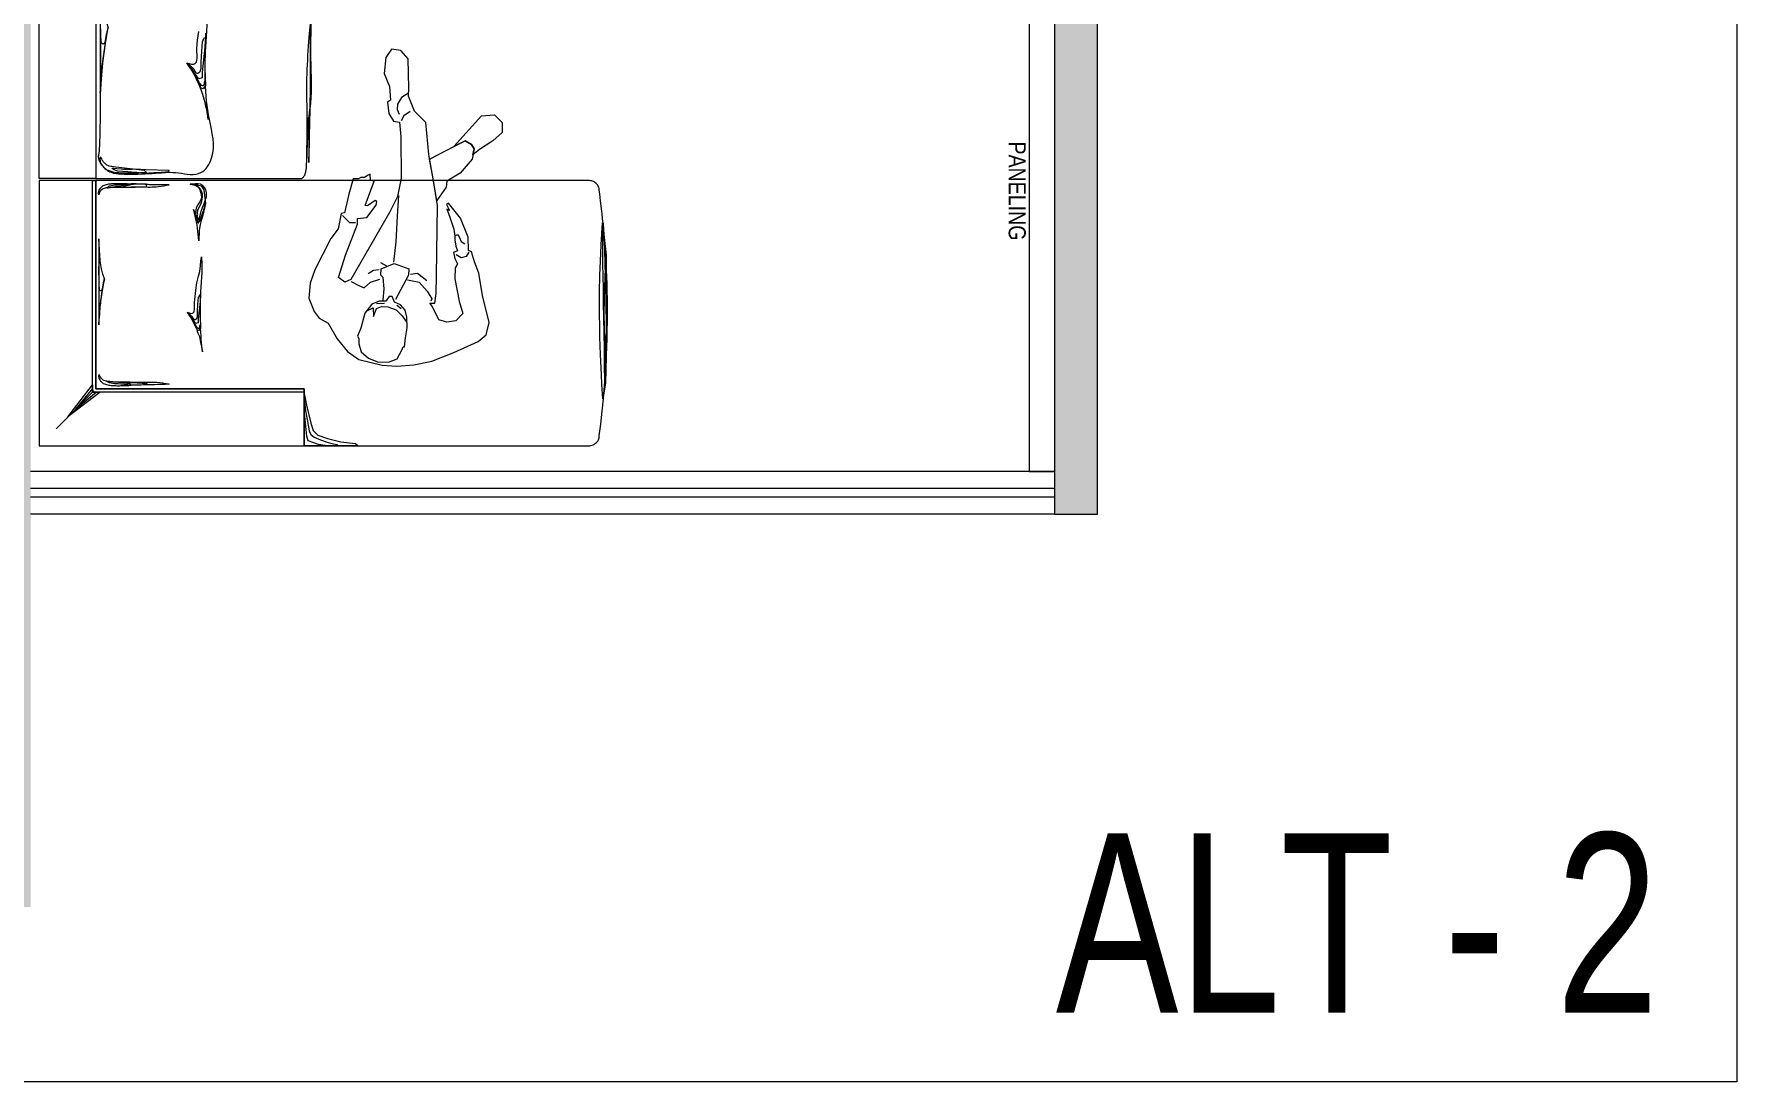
# Model space of a CAD drawing. Header units: inches. Extents: x 5190 to 13977, y 21300 to 43633.
# Drawn here: x 8111 to 8310.5, y 21678 to 21800.7 of the extents above; entities that cross this region are included whole.
import ezdxf

# ---------------------------------------------------------------- set-up
doc = ezdxf.new("R2010")
doc.units = ezdxf.units.IN
doc.header["$LTSCALE"] = 3
doc.header["$MEASUREMENT"] = 0
doc.set_wipeout_variables(frame=1)
for name, color, linetype, lineweight in [('A_FURNITURE', 251, 'Continuous', 9), ('A_TEXT', 7, 'Continuous', 18), ('A_WALL HATCH', 8, 'Continuous', 15), ('GLINE', 7, 'Continuous', 20), ('tex', 7, 'Continuous', 20)]:
    doc.layers.add(name, color=color, linetype=linetype, lineweight=lineweight)
doc.styles.add('ARIAL', font='ARIALN.TTF')
doc.styles.add('style1', font='swisscl.ttf', dxfattribs={"height": 4})

# ---------------------------------------------------------------- blocks, each defined once
blk = doc.blocks.new('segv')
at = {"layer": 'A_FURNITURE', "linetype": 'Continuous', "lineweight": 15}
blk.add_line((6756.4, 21999.04), (6751.97, 21994.6), dxfattribs=at)
at = {"layer": 'A_FURNITURE', "linetype": 'ByBlock'}
for p, q in [((6716.48, 21984.55), (6715.97, 21984.94)), ((6718.87, 21984.36), (6717.94, 21984.31))]:
    blk.add_line(p, q, dxfattribs=at)
at = {"layer": 'A_FURNITURE', "linetype": 'Continuous', "lineweight": 15}
for points in [[(6694.04, 21969.97), (6751.73, 21969.97), (6751.73, 21994.36), (6727.34, 21994.36), (6727.34, 22001.02), (6721.38, 22001.02), (6716.18, 22001.02), (6694.04, 22001.02), (6693.87, 22001.02), (6693.8, 22001), (6693.62, 22000.96), (6693.48, 22000.9), (6693.33, 22000.83), (6693.2, 22000.73), (6693.09, 22000.65), (6693.02, 22000.58), (6692.95, 22000.48), (6692.87, 22000.34), (6692.82, 22000.22), (6692.79, 22000.09), (6692.76, 21999.86), (6692.66, 21999.04), (6692.59, 21998.51), (6692.42, 21996.97), (6692.27, 21995.51), (6692.23, 21994.98), (6692.1, 21993.48), (6692.01, 21991.99), (6691.93, 21990.48), (6691.9, 21989.91), (6691.85, 21988.23), (6691.83, 21987.79), (6691.81, 21986.24), (6691.81, 21985.75), (6691.81, 21984.54), (6691.82, 21984.04), (6691.85, 21982.71), (6691.86, 21982.22), (6691.89, 21981.29), (6691.91, 21980.87), (6691.93, 21980.4), (6691.95, 21979.91), (6691.98, 21979.51), (6692.03, 21978.54), (6692.07, 21978), (6692.16, 21976.79), (6692.19, 21976.47), (6692.21, 21976.14), (6692.3, 21975.24), (6692.32, 21974.94), (6692.37, 21974.49), (6692.44, 21973.83), (6692.46, 21973.58), (6692.5, 21973.27), (6692.54, 21972.92), (6692.61, 21972.33), (6692.66, 21971.95), (6692.71, 21971.52), (6692.77, 21971.11), (6692.78, 21970.89), (6692.82, 21970.75), (6692.92, 21970.56), (6692.98, 21970.47), (6693.02, 21970.42), (6693.09, 21970.35), (6693.18, 21970.27), (6693.27, 21970.2), (6693.34, 21970.15), (6693.44, 21970.1), (6693.56, 21970.06), (6693.67, 21970.02), (6693.79, 21969.99), (6693.93, 21969.97)], [(6727.34, 21994.92), (6727.07, 21996.25), (6726.57, 21998.37), (6726.26, 21999.22), (6725.74, 21999.77), (6724.59, 22000.19), (6723.05, 22000.56), (6721.31, 22000.74), (6721, 22001.02), (6727.34, 22001.02)], [(6727.34, 21995.55), (6727.16, 21996.92), (6726.98, 21997.95), (6726.76, 21999.28), (6726.54, 21999.71), (6726.17, 22000.01), (6725.43, 22000.31), (6724.53, 22000.62), (6723.91, 22000.8), (6723.45, 22000.86), (6723.45, 22001.02), (6724.88, 22001.01), (6725.64, 22000.86), (6726.88, 22000.43), (6727.04, 21999.89), (6727.22, 21997.95), (6727.32, 21996.98)], [(6758.39, 22001.02), (6727.34, 22001.02), (6727.34, 21997.69), (6727.34, 21996.04), (6727.34, 21994.36), (6751.73, 21994.36), (6751.73, 21969.97), (6758.39, 21969.97)], [(6692.37, 21974.92), (6691.97, 21978.72), (6691.91, 21983.17), (6691.91, 21989.01), (6692.04, 21993.69), (6692.33, 21995.51), (6692.45, 21993.82), (6692.52, 21992.7), (6692.63, 21990.35), (6692.69, 21988.3), (6692.71, 21987.32), (6692.73, 21985.34), (6692.72, 21983.09), (6692.68, 21981.06), (6692.62, 21979.4), (6692.53, 21977.49)], [(6745.79, 21969.13), (6746.09, 21969.15), (6746.36, 21969.1), (6746.94, 21969.04), (6747.55, 21969), (6747.99, 21968.97), (6748.57, 21968.93), (6749.16, 21968.86), (6749.4, 21968.8), (6749.6, 21968.73), (6749.78, 21968.6), (6749.82, 21968.52), (6749.63, 21968.54), (6749.27, 21968.57), (6748.78, 21968.61), (6748.49, 21968.62), (6747.96, 21968.63), (6747.49, 21968.62), (6747.16, 21968.61), (6745.85, 21968.69), (6743.16, 21968.77), (6743.35, 21968.99), (6743.59, 21968.99), (6744.1, 21969.04), (6744.95, 21969.08), (6745.53, 21969.11)], [(6758.39, 21969.74), (6758.39, 21934.77), (6751.73, 21934.77), (6751.73, 21969.74)], [(6738.59, 21962.81), (6738.69, 21961.78), (6738.74, 21961.21), (6738.77, 21960.67), (6738.81, 21960.1), (6738.84, 21959.58), (6738.88, 21958.83), (6738.91, 21958.23), (6738.99, 21958.36), (6739.05, 21958.49), (6739.07, 21958.79), (6739.16, 21958.87), (6739.25, 21958.87), (6739.34, 21958.83), (6739.45, 21958.72), (6739.59, 21958.53), (6739.75, 21958.27), (6740.06, 21957.66), (6740.35, 21957.15), (6740.66, 21956.65), (6740.92, 21956.43), (6740.71, 21956.75), (6740.59, 21956.93), (6740.46, 21957.17), (6740.25, 21957.53), (6740.11, 21957.81), (6739.9, 21958.22), (6739.76, 21958.53), (6739.6, 21958.92), (6739.44, 21959.31), (6739.31, 21959.67), (6739.24, 21959.86), (6739.15, 21960.15), (6739.03, 21960.56), (6738.95, 21960.89), (6738.88, 21961.26), (6738.79, 21961.62), (6738.74, 21961.95)], [(6750.29, 21952.01), (6750.54, 21951.23), (6750.8, 21950.34), (6751, 21949.66), (6751.22, 21945.99), (6751.2, 21959.55), (6750.93, 21956.19), (6750.62, 21953.94)]]:
    blk.add_lwpolyline(points, close=True, dxfattribs=at)
at = {"layer": 'A_FURNITURE'}
for points in [[(6755.01, 21997.64), (6752.11, 21993.87), (6752.11, 21994.75), (6751.24, 21994.75), (6755.01, 21997.64)], [(6752.11, 21994.31), (6754.1, 21996.73), (6751.68, 21994.75), (6752.11, 21994.75), (6752.11, 21994.31)], [(6727.34, 21994.75), (6752.11, 21994.75), (6752.11, 21969.97), (6751.73, 21969.97), (6751.73, 21994.36), (6727.34, 21994.36), (6727.34, 21994.75)]]:
    blk.add_lwpolyline(points, dxfattribs=at)
at = {"layer": 'A_FURNITURE', "linetype": 'Continuous', "lineweight": 15}
for points in [[(6692.05, 21992), (6691.9, 21990.36), (6691.84, 21988.53), (6691.84, 21985.06), (6691.84, 21982.02), (6691.97, 21979.68), (6692.01, 21979.33), (6692.11, 21981.08), (6692.17, 21982.66), (6692.2, 21983.85), (6692.22, 21985.58), (6692.21, 21987.12), (6692.15, 21989.03), (6692.11, 21990.12), (6692.05, 21991.84)], [(6751.73, 21934.77), (6751.73, 21969.74), (6727.71, 21969.74), (6727.66, 21969.73), (6727.58, 21969.71), (6727.53, 21969.67), (6727.47, 21969.62), (6727.41, 21969.56), (6727.36, 21969.5), (6727.32, 21969.43), (6727.27, 21969.34), (6727.23, 21969.22), (6727.2, 21969.13), (6727.18, 21969.06), (6727.15, 21968.94), (6727.09, 21968.68), (6727.07, 21968.49), (6727.07, 21968.19), (6727.04, 21967.63), (6727.01, 21967.05), (6726.99, 21966.54), (6726.95, 21965.74), (6726.93, 21965.26), (6726.91, 21964.84), (6726.9, 21964.49), (6726.87, 21963.6), (6726.84, 21962.99), (6726.83, 21962.59), (6726.79, 21967.86), (6726.77, 21967.41), (6726.76, 21966.99), (6726.71, 21965.35), (6726.7, 21964.61), (6726.67, 21963.29), (6726.66, 21962.74), (6726.64, 21962.09), (6726.63, 21961.45), (6726.62, 21960.88), (6726.61, 21959.61), (6726.6, 21958.95), (6726.59, 21957.14), (6726.59, 21956.47), (6726.58, 21954.82), (6726.58, 21954.15), (6726.6, 21952.05)], [(6738.89, 21952.72), (6738.91, 21953.21), (6738.96, 21954.36), (6739.3, 21957.34), (6739.3, 21957.95), (6739.66, 21958.06), (6740.24, 21957.31), (6740.62, 21956.82), (6741, 21956.29), (6741.09, 21956.19), (6740.53, 21956.36), (6740.24, 21956.33), (6740.1, 21956.28), (6739.95, 21956.11), (6739.88, 21955.63), (6739.92, 21954.52), (6739.81, 21953.52), (6739.68, 21952.51)], [(6750.29, 21952.01), (6750.51, 21952.93), (6750.7, 21953.81), (6750.75, 21953.92), (6750.83, 21953.97), (6750.93, 21954), (6751.04, 21953.93), (6751.1, 21953.76), (6751.16, 21952.9), (6751.21, 21949.95)], [(6751.22, 21952.75), (6751.22, 21954.5), (6751.22, 21956.43), (6751.21, 21958.48), (6751.21, 21959.7), (6751.18, 21959.4), (6751.13, 21958.84), (6751.07, 21957.95), (6751.02, 21957.21), (6750.98, 21956.59), (6750.91, 21956.1), (6750.86, 21955.68), (6750.77, 21954.96), (6750.7, 21954.4), (6750.6, 21953.81), (6750.47, 21953.03), (6750.37, 21952.42)]]:
    blk.add_lwpolyline(points, dxfattribs=at)
at = {"layer": 'A_FURNITURE', "linetype": 'ByBlock'}
for points in [[(6716.47, 21991.72), (6714.49, 21991.54), (6712.38, 21991.1), (6709.81, 21990.1), (6706.95, 21988.8), (6706.01, 21988.05), (6705.65, 21986.6), (6706.45, 21983.41), (6706.87, 21980.81), (6707.39, 21979.47), (6707.74, 21978.32), (6708.07, 21978.18), (6708.11, 21976.59), (6709.04, 21974.38), (6710.41, 21972.6), (6710.66, 21972.76), (6710.3, 21973.48), (6710.64, 21973.34), (6710.29, 21974.13), (6709.81, 21975.67), (6709.68, 21976.49), (6709.69, 21976.92), (6709.56, 21977.67), (6709.38, 21978.21), (6709.85, 21978.41), (6709.69, 21979.09), (6709.39, 21979.72), (6709.63, 21980.18), (6709.67, 21981.47), (6709.18, 21984.09), (6708.75, 21985.55), (6709.57, 21986.4), (6710.61, 21986.55), (6711.57, 21986.29), (6712.33, 21984.69), (6712.62, 21984.34), (6712.04, 21984.32), (6711.88, 21983.19), (6711.83, 21981.11), (6711.7, 21972.91), (6712.23, 21969.78), (6712.74, 21966.94), (6713.08, 21963.19), (6714.39, 21961.85), (6715.13, 21960.11), (6715.07, 21959.11), (6715.15, 21955.71), (6716, 21954.75), (6717.12, 21954.59), (6717.75, 21955.55), (6717.98, 21957.45), (6717.34, 21958.95), (6717.23, 21960.56), (6717.57, 21960.78), (6717.4, 21962.11), (6716.86, 21963.01), (6716.17, 21963.15), (6716, 21964.84), (6715.96, 21969.68), (6716.39, 21971.83), (6717.34, 21973.73), (6721.86, 21981.56), (6722.57, 21981.85), (6723.33, 21981.34), (6722.51, 21978.69), (6721.07, 21975.08), (6721.09, 21974.43), (6719.98, 21974.29), (6718.9, 21972.85), (6718.81, 21972.43), (6719.01, 21972.32), (6719.92, 21972.93), (6720.2, 21972.88), (6719.13, 21970.06), (6719.55, 21969.98), (6719.62, 21969.24), (6719.85, 21969.34), (6720.27, 21969.62), (6720.7, 21969.6), (6720.95, 21969.77), (6721.6, 21969.78), (6722.1, 21971.56), (6722.61, 21973.76), (6722.99, 21973.83), (6723.35, 21975.64), (6724.22, 21976.76), (6726.1, 21980.42), (6726.63, 21981.98), (6726.77, 21983.75), (6726.15, 21985.32), (6725.58, 21986.08), (6724.54, 21986.65), (6723.47, 21988.52), (6722.25, 21989.99), (6720.92, 21990.91), (6718.18, 21991.6)], [(6717.36, 21983.54), (6717.76, 21984.1), (6718.55, 21984.1), (6719.41, 21984.43), (6720.22, 21985.51), (6720.7, 21987.27), (6721.1, 21988.2), (6720.94, 21988.45), (6720.92, 21989.1), (6720.67, 21990.02), (6719.81, 21990.77), (6718.75, 21991.2), (6717.46, 21991.24), (6716.44, 21990.86), (6715.88, 21989.82), (6715.72, 21989.42), (6715.59, 21989.45), (6715.45, 21988.39), (6715.28, 21987.2), (6715.32, 21985.97), (6715.52, 21985.14), (6716.04, 21984.53), (6716.77, 21984.22), (6717.02, 21983.56)]]:
    blk.add_lwpolyline(points, close=True, dxfattribs=at)
for points in [[(6719.93, 21985.18), (6719.27, 21984.89), (6719.22, 21985.87), (6718.86, 21984.97), (6718.26, 21984.72), (6717.53, 21984.75), (6716.57, 21985.12), (6715.86, 21985.81), (6715.3, 21986.58)], [(6715.24, 21981.58), (6713.85, 21981.86), (6712.91, 21982.92), (6712.37, 21983.82), (6712.49, 21984.08)], [(6718.09, 21983.97), (6717.97, 21982.63), (6718.07, 21981.31), (6718.37, 21981.03), (6718.3, 21980.32), (6716.8, 21979.68), (6715.06, 21980.32), (6715.13, 21981.03), (6716.64, 21983.9)], [(6721.84, 21981.78), (6720.92, 21982.25), (6720.32, 21982.52), (6719.55, 21981.88), (6718.47, 21981.52)], [(6714.89, 21980.93), (6714.07, 21980.81), (6712.95, 21981.68)], [(6717.58, 21980.02), (6718.37, 21979.59)], [(6718.54, 21980.42), (6719.2, 21980.5), (6719.85, 21980.88)], [(6708.03, 21978.34), (6708.35, 21978.85), (6708.96, 21979.02), (6709.54, 21978.68)], [(6716.29, 21971.71), (6716.42, 21974.14), (6716.58, 21977.13), (6716.85, 21979.53)], [(6709.61, 21976.41), (6709.36, 21976.27), (6709.17, 21976.57), (6708.95, 21977.12), (6708.53, 21977.39)], [(6721.33, 21974.92), (6721.98, 21974.94), (6722.85, 21974.08)], [(6712.65, 21967.45), (6709.74, 21965.95), (6708.46, 21965.34), (6707.75, 21965.77), (6707.42, 21966.27), (6707.66, 21967.45), (6709.07, 21969.11), (6710.62, 21970.03), (6710.69, 21970.74), (6711.8, 21972.31), (6712.23, 21969.78), (6712.65, 21967.45)], [(6709.82, 21966), (6706.57, 21962.4), (6705.04, 21962.27), (6704.14, 21963.18), (6704.15, 21964.33), (6705.22, 21965.34), (6706.78, 21966.32), (6707.56, 21966.98), (6707.42, 21966.27), (6707.75, 21965.77), (6708.46, 21965.34), (6709.82, 21966)], [(6714.9, 21961.89), (6715.65, 21962.39), (6715.99, 21962.97)], [(6715.13, 21959.75), (6715.94, 21960.24), (6716.39, 21961.01), (6716.44, 21961.65), (6716.19, 21962.21)]]:
    blk.add_lwpolyline(points, dxfattribs=at)
at = {"layer": 'A_FURNITURE', "linetype": 'Continuous', "lineweight": 15, "flags": 128}
blk.add_lwpolyline([(6751.22, 21967.18), (6751.25, 21967.42), (6751.25, 21967.54), (6751.23, 21967.67), (6751.22, 21967.77), (6751.16, 21967.94), (6751.07, 21968.11), (6750.93, 21968.3), (6750.83, 21968.41), (6750.68, 21968.55), (6750.54, 21968.66), (6750.46, 21968.7), (6750.29, 21968.77), (6750.11, 21968.83), (6749.93, 21968.89), (6749.73, 21968.94), (6749.54, 21968.99), (6749.36, 21969.01), (6749.18, 21969.04), (6749.07, 21969.04), (6748.99, 21969.05), (6748.89, 21969.06), (6748.83, 21969.06), (6748.66, 21969.07), (6748.35, 21969.08), (6748.08, 21969.08), (6747.75, 21969.08), (6747.52, 21969.08), (6747.24, 21969.07), (6747.01, 21969.06), (6746.72, 21969.05), (6746.49, 21969.04), (6746.18, 21969.03), (6745.79, 21969.02), (6746.05, 21968.81), (6749.38, 21968.39), (6749.87, 21968.34), (6749.97, 21968.32), (6750.18, 21968.27), (6750.33, 21968.22), (6750.46, 21968.16), (6750.65, 21967.98), (6750.71, 21967.92), (6750.83, 21967.8), (6750.92, 21967.66), (6750.98, 21967.57), (6751.04, 21967.42), (6751.12, 21967.3), (6751.22, 21967.18)], dxfattribs=at)
at = {"layer": 'A_FURNITURE'}
blk.add_lwpolyline([(6738.96, 21956.32), (6738.96, 21957.04), (6738.94, 21957.59), (6738.92, 21957.95), (6738.88, 21958.83), (6739.16, 21959.24), (6739.39, 21959.14), (6739.8, 21958.44), (6740.39, 21957.18), (6740.71, 21956.75), (6740.88, 21956.49), (6741.09, 21956.19), (6740.77, 21956.41), (6740.39, 21956.8), (6740.04, 21957.35), (6739.9, 21957.4), (6739.77, 21957.39), (6739.66, 21957.34), (6739.59, 21957.29), (6739.5, 21957.2), (6739.41, 21956.87), (6739.39, 21956.12), (6739.32, 21954.82), (6739.23, 21953.72), (6739.07, 21953.34), (6738.99, 21953.25), (6738.91, 21953.21), (6738.93, 21953.64), (6738.96, 21954.31), (6738.96, 21955.02), (6738.96, 21955.85)], close=True, dxfattribs=at)
blk.add_spline([(6692.1, 21993.48), (6691.98, 21985.33), (6692.3, 21975.24), (6692.1, 21993.48)], degree=3, dxfattribs=at)
blk.add_open_spline([(6727.03, 21967.34), (6727.03, 21966.39), (6727.03, 21964.5), (6727.01, 21961.07), (6727.15, 21957.49), (6726.41, 21948.08), (6726.63, 21956.63), (6726.35, 21959.63), (6726.93, 21963.58), (6727.03, 21965.71), (6727.03, 21967.34)], degree=3, knots=[0, 0, 0, 0, 59.818557, 119.223816, 205.98114, 336.544897, 428.582962, 538.970648, 571.042801, 673.139128, 673.139128, 673.139128, 673.139128], dxfattribs=at)
at = {"linetype": 'Continuous', "lineweight": 5}
blk.add_wipeout([(6748.35, 21970.28), (6747.82, 21970.3), (6747.36, 21970.31), (6746.61, 21970.34), (6745.92, 21970.36), (6745.49, 21970.37), (6744.61, 21970.39), (6744.13, 21970.4), (6743.77, 21970.41), (6743.5, 21970.42), (6743.14, 21970.43), (6742.98, 21970.38), (6742.69, 21970.34), (6742.36, 21970.29), (6741.9, 21970.25), (6741.59, 21970.23), (6741.15, 21970.21), (6740.64, 21970.2), (6740.24, 21970.23), (6739.85, 21970.3), (6739.59, 21970.38), (6739.37, 21970.47), (6739.2, 21970.55), (6739.06, 21970.67), (6738.94, 21970.82), (6738.87, 21970.95), (6738.83, 21971.06), (6738.79, 21971.19), (6738.77, 21971.36), (6738.77, 21971.54), (6738.76, 21971.73), (6738.77, 21971.89), (6738.78, 21972.05), (6738.79, 21972.23), (6738.83, 21972.52), (6738.88, 21972.78), (6739.09, 21973.65), (6739.34, 21974.43), (6739.53, 21975.35), (6739.58, 21976.09), (6739.58, 21976.59), (6739.49, 21977.52), (6739.44, 21977.95), (6739.4, 21978.41), (6739.37, 21978.79), (6739.36, 21979.03), (6739.34, 21979.42), (6739.34, 21979.77), (6739.33, 21980.28), (6739.34, 21980.72), (6739.37, 21981.59), (6739.47, 21982.92), (6739.53, 21984), (6739.52, 21986.08), (6739.44, 21987.62), (6739.36, 21989.01), (6739.27, 21989.98), (6739.07, 21991.06), (6739.02, 21991.47), (6738.99, 21991.79), (6738.98, 21992.06), (6738.99, 21992.3), (6739, 21992.51), (6739.02, 21992.67), (6739.07, 21992.87), (6739.11, 21993), (6739.16, 21993.13), (6739.22, 21993.26), (6739.29, 21993.4), (6739.38, 21993.52), (6739.5, 21993.62), (6739.62, 21993.72), (6739.71, 21993.77), (6739.78, 21993.81), (6739.89, 21993.86), (6739.98, 21993.9), (6740.08, 21993.92), (6740.18, 21993.94), (6740.23, 21993.95), (6740.32, 21993.97), (6740.43, 21993.98), (6740.58, 21993.99), (6740.7, 21993.99), (6740.81, 21993.99), (6740.91, 21993.98), (6741.03, 21993.97), (6741.13, 21993.96), (6741.21, 21993.95), (6741.32, 21993.93), (6741.56, 21993.91), (6741.74, 21993.89), (6742.01, 21993.86), (6742.19, 21993.85), (6742.33, 21993.84), (6742.64, 21993.83), (6743.14, 21993.82), (6744.04, 21993.84), (6744.44, 21993.85), (6744.88, 21993.87), (6745.25, 21993.88), (6745.58, 21993.88), (6745.98, 21993.9), (6746.26, 21993.9), (6746.52, 21993.91), (6746.85, 21993.92), (6747.31, 21993.93), (6747.87, 21993.95), (6748.08, 21993.96), (6748.24, 21993.96), (6748.53, 21993.97), (6748.71, 21993.98), (6748.96, 21993.99), (6749.29, 21993.98), (6749.6, 21993.97), (6749.88, 21993.96), (6750.02, 21993.94), (6750.21, 21993.92), (6750.38, 21993.88), (6750.49, 21993.85), (6750.62, 21993.81), (6750.68, 21993.79), (6750.74, 21993.77), (6750.84, 21993.73), (6750.92, 21993.69), (6750.96, 21993.65), (6751.01, 21993.61), (6751.12, 21993.51), (6751.17, 21993.46), (6751.26, 21993.34), (6751.35, 21993.18), (6751.39, 21993.03), (6751.41, 21992.95), (6751.4, 21992.68), (6751.39, 21986.87), (6751.39, 21984.33), (6751.39, 21983.12), (6751.39, 21982.24), (6751.39, 21981.34), (6751.39, 21980.33), (6751.39, 21977.02), (6751.39, 21975.39), (6751.39, 21973.22), (6751.4, 21971.59), (6751.41, 21971.43), (6751.41, 21971.32), (6751.39, 21971.18), (6751.35, 21971.08), (6751.31, 21970.99), (6751.27, 21970.92), (6751.23, 21970.85), (6751.17, 21970.79), (6751.1, 21970.72), (6750.99, 21970.61), (6750.89, 21970.54), (6750.74, 21970.48), (6750.54, 21970.41), (6750.38, 21970.37), (6750.21, 21970.33), (6749.96, 21970.3), (6749.7, 21970.28), (6749.34, 21970.26), (6748.87, 21970.26)], dxfattribs=at).dxf.layer = 'A_FURNITURE'
at = {"layer": 'A_FURNITURE', "linetype": 'Continuous', "lineweight": 15}
for points in [[(6747.59, 21993.94), (6747.8, 21993.91), (6747.99, 21993.87), (6748.4, 21993.83), (6748.82, 21993.8), (6749.13, 21993.78), (6749.54, 21993.76), (6749.95, 21993.7), (6750.12, 21993.66), (6750.26, 21993.61), (6750.38, 21993.52), (6750.41, 21993.47), (6750.28, 21993.48), (6750.03, 21993.5), (6749.69, 21993.53), (6749.48, 21993.54), (6749.11, 21993.54), (6748.78, 21993.54), (6748.55, 21993.53), (6747.63, 21993.58), (6745.75, 21993.64), (6745.83, 21993.89), (6746.05, 21993.9), (6746.41, 21993.91), (6747, 21993.93), (6747.41, 21993.94)], [(6739.26, 21990.04), (6739.33, 21989.32), (6739.36, 21988.92), (6739.39, 21988.54), (6739.41, 21988.14), (6739.43, 21987.78), (6739.46, 21987.25), (6739.48, 21986.83), (6739.54, 21986.92), (6739.58, 21987.01), (6739.6, 21987.22), (6739.66, 21987.28), (6739.72, 21987.28), (6739.79, 21987.25), (6739.87, 21987.18), (6739.96, 21987.04), (6740.07, 21986.86), (6740.29, 21986.43), (6740.49, 21986.07), (6740.71, 21985.73), (6740.89, 21985.57), (6740.75, 21985.79), (6740.66, 21985.92), (6740.57, 21986.09), (6740.43, 21986.34), (6740.32, 21986.53), (6740.18, 21986.82), (6740.08, 21987.04), (6739.96, 21987.31), (6739.85, 21987.59), (6739.77, 21987.84), (6739.72, 21987.98), (6739.65, 21988.17), (6739.57, 21988.46), (6739.51, 21988.69), (6739.46, 21988.95), (6739.4, 21989.21), (6739.36, 21989.43)], [(6741.01, 21985.4), (6740.62, 21985.52), (6740.41, 21985.5), (6740.32, 21985.47), (6740.21, 21985.35), (6740.16, 21985.01), (6740.19, 21984.23), (6740.12, 21983.54), (6740.02, 21982.83), (6739.9, 21981.94), (6739.72, 21981.17), (6739.55, 21980.62), (6739.47, 21979.97), (6739.43, 21979.36), (6739.37, 21978.91), (6739.33, 21979.76), (6739.33, 21980.34), (6739.33, 21980.78), (6739.35, 21981.22), (6739.39, 21981.9), (6739.43, 21982.4), (6739.47, 21982.97), (6739.49, 21983.32), (6739.52, 21984.12), (6739.76, 21986.21), (6739.76, 21986.63), (6740.01, 21986.72), (6740.41, 21986.19), (6740.68, 21985.85), (6740.95, 21985.47)], [(6739.52, 21985.49), (6739.52, 21986), (6739.51, 21986.38), (6739.49, 21986.63), (6739.46, 21987.25), (6739.66, 21987.54), (6739.82, 21987.47), (6740.11, 21986.98), (6740.52, 21986.1), (6740.75, 21985.79), (6740.86, 21985.62), (6741.01, 21985.4), (6740.79, 21985.56), (6740.52, 21985.83), (6740.27, 21986.22), (6740.18, 21986.25), (6740.08, 21986.24), (6740.01, 21986.21), (6739.96, 21986.17), (6739.9, 21986.11), (6739.83, 21985.88), (6739.82, 21985.36), (6739.77, 21984.44), (6739.71, 21983.67), (6739.6, 21983.41), (6739.54, 21983.35), (6739.49, 21983.32), (6739.5, 21983.62), (6739.52, 21984.09), (6739.52, 21984.59), (6739.52, 21985.17)], [(6750.74, 21981.49), (6750.89, 21982.13), (6751.02, 21982.75), (6751.06, 21982.82), (6751.12, 21982.86), (6751.19, 21982.88), (6751.26, 21982.83), (6751.3, 21982.71), (6751.35, 21982.11), (6751.38, 21980.04), (6751.39, 21982), (6751.39, 21983.23), (6751.39, 21984.58), (6751.39, 21986.02), (6751.39, 21986.87), (6751.36, 21986.66), (6751.33, 21986.27), (6751.28, 21985.64), (6751.25, 21985.13), (6751.22, 21984.69), (6751.17, 21984.35), (6751.14, 21984.06), (6751.07, 21983.55), (6751.02, 21983.16), (6750.96, 21982.75), (6750.86, 21982.2), (6750.8, 21981.77)], [(6750.74, 21981.49), (6750.91, 21980.94), (6751.09, 21980.32), (6751.23, 21979.38), (6751.39, 21976.81), (6751.37, 21986.77), (6751.18, 21984.42), (6750.97, 21982.83)], [(6747.59, 21970.35), (6747.8, 21970.38), (6747.99, 21970.42), (6748.4, 21970.46), (6748.82, 21970.49), (6749.13, 21970.51), (6749.54, 21970.53), (6749.95, 21970.59), (6750.12, 21970.62), (6750.26, 21970.68), (6750.38, 21970.77), (6750.41, 21970.82), (6750.28, 21970.81), (6750.03, 21970.79), (6749.69, 21970.76), (6749.48, 21970.75), (6749.11, 21970.75), (6748.78, 21970.75), (6748.55, 21970.76), (6747.63, 21970.71), (6745.75, 21970.65), (6745.83, 21970.4), (6746.05, 21970.39), (6746.41, 21970.38), (6747, 21970.36), (6747.41, 21970.35)]]:
    blk.add_lwpolyline(points, close=True, dxfattribs=at)
at = {"layer": 'A_FURNITURE', "linetype": 'Continuous', "lineweight": 15, "flags": 128}
for points in [[(6751.39, 21992.66), (6751.41, 21992.82), (6751.41, 21992.91), (6751.4, 21993), (6751.39, 21993.07), (6751.35, 21993.18), (6751.28, 21993.31), (6751.19, 21993.44), (6751.12, 21993.51), (6751.01, 21993.61), (6750.92, 21993.69), (6750.86, 21993.72), (6750.74, 21993.77), (6750.62, 21993.81), (6750.49, 21993.85), (6750.35, 21993.89), (6750.21, 21993.92), (6750.09, 21993.94), (6749.96, 21993.95), (6749.88, 21993.96), (6749.83, 21993.96), (6749.76, 21993.97), (6749.72, 21993.97), (6749.6, 21993.97), (6749.38, 21993.98), (6749.2, 21993.99), (6748.96, 21993.99), (6748.8, 21993.98), (6748.61, 21993.98), (6748.44, 21993.97), (6748.24, 21993.96), (6748.08, 21993.96), (6747.87, 21993.95), (6747.59, 21993.94), (6747.77, 21993.79), (6750.1, 21993.5), (6750.45, 21993.46), (6750.52, 21993.45), (6750.66, 21993.42), (6750.77, 21993.38), (6750.86, 21993.34), (6750.99, 21993.22), (6751.03, 21993.17), (6751.12, 21993.09), (6751.18, 21992.99), (6751.22, 21992.93), (6751.26, 21992.82), (6751.32, 21992.74), (6751.39, 21992.66)], [(6751.39, 21971.63), (6751.41, 21971.47), (6751.41, 21971.38), (6751.4, 21971.29), (6751.39, 21971.22), (6751.35, 21971.1), (6751.28, 21970.98), (6751.19, 21970.85), (6751.12, 21970.77), (6751.01, 21970.68), (6750.92, 21970.6), (6750.86, 21970.57), (6750.74, 21970.52), (6750.62, 21970.48), (6750.49, 21970.44), (6750.35, 21970.4), (6750.21, 21970.37), (6750.09, 21970.35), (6749.96, 21970.34), (6749.88, 21970.33), (6749.83, 21970.33), (6749.76, 21970.32), (6749.72, 21970.32), (6749.6, 21970.31), (6749.38, 21970.31), (6749.2, 21970.3), (6748.96, 21970.3), (6748.8, 21970.31), (6748.61, 21970.31), (6748.44, 21970.32), (6748.24, 21970.33), (6748.08, 21970.33), (6747.87, 21970.34), (6747.59, 21970.35), (6747.77, 21970.5), (6750.1, 21970.79), (6750.45, 21970.83), (6750.52, 21970.84), (6750.66, 21970.87), (6750.77, 21970.91), (6750.86, 21970.95), (6751.11, 21971.1), (6751.26, 21971.25), (6751.36, 21971.43), (6751.39, 21971.63)]]:
    blk.add_lwpolyline(points, dxfattribs=at)
at = {"layer": 'A_FURNITURE', "linetype": 'Continuous', "lineweight": 15}
for points in [[(6748.55, 21993.53), (6748.16, 21993.54), (6747.75, 21993.55), (6747.26, 21993.56), (6746.6, 21993.57), (6746.03, 21993.57), (6745.3, 21993.56), (6745.09, 21993.56), (6744.75, 21993.58), (6744.58, 21993.59), (6744.24, 21993.62), (6743.93, 21993.66), (6743.8, 21993.68), (6743.5, 21993.74), (6743.26, 21993.79), (6743.14, 21993.82), (6743.63, 21993.83), (6744.13, 21993.85), (6744.5, 21993.86), (6744.88, 21993.87), (6745.42, 21993.88), (6745.83, 21993.89), (6745.85, 21993.86), (6745.92, 21993.8), (6746.14, 21993.76), (6746.5, 21993.71), (6746.9, 21993.68), (6747.76, 21993.65), (6748.21, 21993.63), (6748.43, 21993.6), (6748.51, 21993.57), (6748.55, 21993.53)], [(6738.9, 21972.66), (6739, 21973.19), (6739.08, 21973.53), (6739.16, 21973.88), (6739.29, 21974.28), (6739.41, 21974.64), (6739.5, 21975.1), (6739.6, 21975.56), (6739.62, 21975.86), (6739.64, 21976.21), (6739.66, 21976.67), (6739.66, 21977.01), (6739.7, 21976.63), (6739.75, 21976.24), (6739.79, 21975.91), (6739.83, 21975.56), (6739.87, 21975.16), (6739.93, 21974.8), (6740.05, 21974.28), (6740.23, 21973.58), (6740.29, 21973.38), (6740.18, 21973.58), (6740, 21974.15), (6739.9, 21974.48), (6739.87, 21974.68), (6739.81, 21974.77), (6739.74, 21974.81), (6739.67, 21974.81), (6739.6, 21974.76), (6739.49, 21974.55), (6739.36, 21974.18), (6739.21, 21973.7), (6739.06, 21973.28), (6739.01, 21973.03), (6738.96, 21972.81), (6738.9, 21972.66)], [(6740.7, 21970.41), (6740.15, 21970.41), (6739.39, 21970.59), (6739.08, 21971.04), (6738.9, 21972.66), (6739.04, 21973.19), (6739.14, 21973.49), (6739.21, 21973.7), (6739.4, 21974.3), (6739.6, 21974.76), (6739.84, 21974.23), (6739.86, 21974.15), (6739.8, 21973.92), (6739.81, 21973.84), (6739.8, 21973.41), (6739.37, 21972.59), (6739.24, 21971.91), (6739.24, 21971.71), (6739.24, 21971.48), (6739.32, 21971.33), (6739.44, 21971.07), (6739.51, 21970.93), (6739.64, 21970.83), (6739.93, 21970.6), (6740.7, 21970.41)]]:
    blk.add_lwpolyline(points, dxfattribs=at)
for points, knots in [([(6740.7, 21970.41), (6740.3, 21970.42), (6739.46, 21970.11), (6738.41, 21971.46), (6739.63, 21973.62), (6739.62, 21975.86), (6740.4, 21973.18), (6739.25, 21972.34), (6739.43, 21971.29), (6739.83, 21970.51), (6740.38, 21970.45), (6740.7, 21970.41)], [0, 0, 0, 0, 3.765039, 7.186199, 11.525229, 18.136216, 25.178191, 29.492814, 32.393238, 34.37256, 37.295338, 37.295338, 37.295338, 37.295338]), ([(6743.14, 21970.47), (6743.56, 21970.55), (6744.61, 21970.77), (6746.44, 21970.69), (6747.78, 21970.75), (6748.64, 21970.76), (6747.51, 21970.35), (6746.05, 21970.39), (6745.24, 21970.51), (6744.01, 21970.49), (6743.14, 21970.47)], [0, 0, 0, 0, 4.125944, 10.210776, 17.339128, 17.365838, 18.16499, 22.720169, 26.184612, 34.787483, 34.787483, 34.787483, 34.787483])]:
    blk.add_open_spline(points, degree=3, knots=knots, dxfattribs=at)
at = {"layer": 'A_FURNITURE', "linetype": 'Continuous', "lineweight": 5}
blk.add_open_spline([(6743.35, 21968.99), (6743.65, 21969.03), (6745.99, 21969.24), (6749.38, 21969.37), (6750.38, 21968.81), (6751.57, 21967.79), (6751.32, 21966.44), (6751.21, 21962.37), (6751.21, 21955.61), (6751.22, 21947.87), (6751.28, 21945.98), (6751.28, 21940.01), (6751.31, 21937.9), (6751.25, 21937.14), (6750.75, 21936.45), (6750.46, 21936.19), (6747.46, 21935.78), (6744.21, 21936.42), (6740.61, 21935.6), (6736.9, 21936.92), (6738.21, 21940.57), (6738.96, 21942.99), (6738.94, 21945.89), (6738.5, 21949.72), (6739, 21955.22), (6739.01, 21961.46), (6737.47, 21966.52), (6739.37, 21969.62), (6741.64, 21969.07), (6742.92, 21969.01), (6743.35, 21968.99)], degree=3, knots=[0, 0, 0, 0, 22.239706, 161.09293, 172.629797, 202.097916, 203.757179, 229.706468, 314.384383, 771.038877, 913.836135, 927.459524, 946.870289, 958.813886, 975.068115, 987.513541, 1023.529587, 1153.477728, 1224.364314, 1293.337712, 1383.209003, 1444.074853, 1486.683412, 1590.781661, 1724.168719, 1932.741326, 2042.516371, 2093.431355, 2157.265818, 2188.442776, 2188.442776, 2188.442776, 2188.442776], dxfattribs=at)

msp = doc.modelspace()

# ---------------------------------------------------------------- hatches: boundary and pattern name
at = {"layer": 'A_WALL HATCH', "ltscale": 3, "transparency": 33554687}
h = msp.add_hatch(color=256, dxfattribs=at)
h.dxf.hatch_style = 1
h.paths.add_polyline_path([(8230.61, 21744.48), (8235.61, 21744.48), (8235.61, 22047.48), (8230.61, 22047.48)])
h.paths.add_polyline_path([(8105.61, 21946.48), (8110.61, 21946.48), (8110.61, 21989.48), (8182.61, 21989.48), (8182.61, 21994.48), (8163.61, 21994.48), (8163.61, 22037.48), (8158.61, 22037.48), (8158.61, 21994.48), (8105.61, 21994.48)])
h.paths.add_polyline_path([(8145.61, 22037.48), (8163.61, 22037.48), (8163.61, 22042.48), (8163.61, 22047.48), (8145.61, 22047.48)])
h.paths.add_polyline_path([(8163.61, 22042.48), (8188.61, 22042.48), (8188.61, 22047.48), (8163.61, 22047.48)])
h.paths.add_polyline_path([(8004.61, 22042.48), (8105.61, 22042.48), (8105.61, 22018.48), (8110.61, 22018.48), (8110.61, 22042.48), (8145.61, 22042.48), (8145.61, 22047.48), (8004.61, 22047.48)])
h.paths.add_polyline_path([(7980.61, 22037.48), (8004.61, 22037.48), (8004.61, 22042.48), (8004.61, 22047.48), (7980.61, 22047.48)])
h.paths.add_polyline_path([(7874.61, 21905.48), (7863.11, 21905.48), (7863.11, 21900.48), (7881.61, 21900.48), (7897.61, 21900.48), (7897.61, 21903.75), (7897.61, 21905.48), (7879.61, 21905.48), (7879.61, 21922.48), (7879.61, 21977.48), (7882.61, 21977.48), (7927.61, 21977.48), (7927.61, 21900.48), (7985.61, 21900.48), (7985.61, 21905.48), (7982.34, 21905.48), (7932.61, 21905.48), (7932.61, 21922.48), (7932.61, 21977.48), (7935.61, 21977.48), (7980.61, 21977.48), (7980.61, 21935.48), (7985.61, 21935.48), (7985.61, 21982.48), (7874.61, 21982.48)])
h.paths.add_polyline_path([(7853.11, 21881.48), (7863.11, 21881.48), (7863.11, 21900.48), (7863.11, 21905.48), (7853.11, 21905.48)])
h.paths.add_polyline_path([(7855.61, 21773.48), (7860.61, 21773.48), (7860.61, 21881.48), (7855.61, 21881.48)])
h.paths.add_polyline_path([(7853.11, 21751.48), (7863.11, 21751.48), (7863.11, 21773.48), (7860.61, 21773.48), (7853.11, 21773.48)])
h.paths.add_polyline_path([(7855.61, 21727.48), (7885.86, 21727.48), (7885.86, 21756.48), (7863.11, 21756.48), (7863.11, 21751.48), (7880.86, 21751.48), (7880.86, 21732.48), (7860.61, 21732.48), (7860.61, 21751.48), (7855.61, 21751.48)])
h.paths.add_polyline_path([(7980.61, 21722.48), (7990.61, 21722.48), (7990.61, 21740.48), (7980.61, 21740.48)])
h.paths.add_polyline_path([(7980.61, 21698.48), (7990.61, 21698.48), (7990.61, 21722.48), (7980.61, 21722.48)])
h.paths.add_polyline_path([(7957.86, 21751.48), (7980.61, 21751.48), (7980.61, 21740.48), (7985.61, 21740.48), (7985.61, 21842.48), (7980.61, 21842.48), (7980.61, 21756.48), (7977.61, 21756.48), (7957.86, 21756.48)])
h.paths.add_polyline_path([(7980.61, 21842.48), (7985.61, 21842.48), (7990.61, 21842.48), (7990.61, 21864.48), (7980.61, 21864.48)])
h.paths.add_polyline_path([(8026.61, 21849.22), (8026.61, 21847.48), (8100.61, 21847.48), (8100.61, 21852.48), (8026.61, 21852.48)])
h.paths.add_polyline_path([(8100.61, 21829.48), (8110.61, 21829.48), (8110.61, 21852.48), (8100.61, 21852.48), (8100.61, 21847.48)])
h.paths.add_polyline_path([(8105.61, 21798.5), (8105.61, 21740.48), (8110.61, 21740.48), (8110.61, 21829.48), (8105.61, 21829.48)])
h.paths.add_polyline_path([(8100.61, 21698.48), (8110.61, 21698.48), (8110.61, 21722.48), (8100.61, 21722.48), (8100.61, 21708.48)])
h.paths.add_polyline_path([(8100.61, 21726.5), (8100.61, 21722.48), (8110.61, 21722.48), (8110.61, 21740.48), (8105.61, 21740.48), (8100.61, 21740.48)])

# ---------------------------------------------------------------- linework, layer by layer
at = {"layer": 'A_FURNITURE', "ltscale": 3}
msp.add_lwpolyline([(8230.61, 21821.48), (8227.61, 21821.48), (8227.61, 21749.48), (8230.61, 21749.48)], close=True, dxfattribs=at)
at = {"layer": 'GLINE', "ltscale": 3}
for p, q in [((8230.61, 21744.48), (8230.61, 22047.48)), ((8235.61, 21744.48), (8235.61, 22047.48)), ((8230.61, 21749.48), (8110.61, 21749.48)), ((8230.61, 21747.48), (8110.61, 21747.48)), ((8230.61, 21746.48), (8110.61, 21746.48)), ((8230.61, 21744.48), (8110.61, 21744.48)), ((8230.61, 21744.48), (8235.61, 21744.48))]:
    msp.add_line(p, q, dxfattribs=at)

# ---------------------------------------------------------------- texts
at = {"layer": 'A_TEXT', "insert": (8227.19, 21788.1), "char_height": 2, "width": 53.563, "attachment_point": 1, "rotation": 270, "style": 'ARIAL'}
msp.add_mtext('PANELING', dxfattribs=at)
at = {"layer": 'tex', "color": 1, "ltscale": 5, "style": 'style1'}
msp.add_text('ALT - 2', height=21, dxfattribs=at).set_placement((8230.72, 21686.12))

# ---------------------------------------------------------------- next in the draw order: block references
at = {"layer": 'GLINE', "rotation": 180}
msp.add_blockref('segv', (14870, 43753.5), dxfattribs=at)

# ---------------------------------------------------------------- next in the draw order: linework, layer by layer
at = {"layer": 'GLINE', "ltscale": 3}
msp.add_lwpolyline([(8310.5, 21678), (7759.5, 21678), (7759.5, 22102), (8310.5, 22102)], close=True, dxfattribs=at)

doc.saveas('drawing.dxf')
